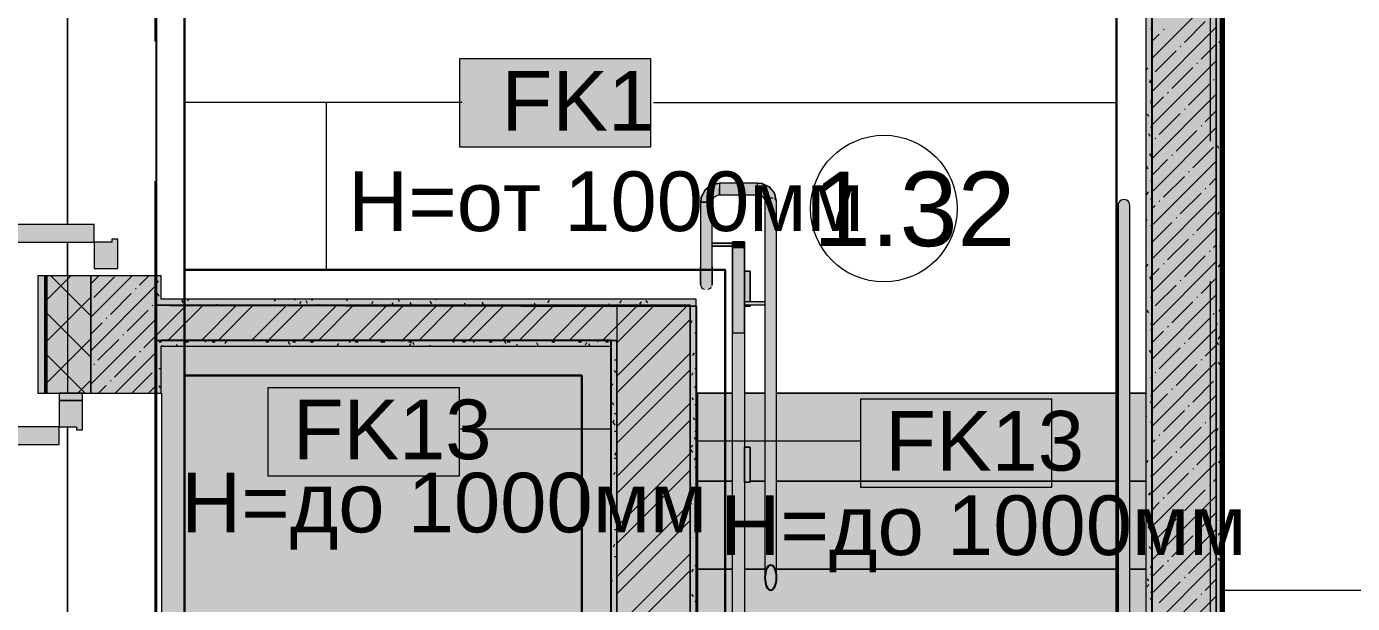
# Model space of a CAD drawing. Header units: millimetres. Extents: x -3817 to 677485, y -22715 to 103890.
# Drawn here: x -86 to 4438, y 6414 to 8381 of the extents above; entities that cross this region are included whole.
import ezdxf

# ---------------------------------------------------------------- set-up
doc = ezdxf.new("R2010")
doc.units = ezdxf.units.MM
doc.layers.add('PDF _Геометрия', color=7, linetype='Continuous', true_color=0x1d1d1d)
doc.layers.add('PDF _Сплошная заливка', color=7, linetype='Continuous', true_color=0xffffff)
doc.layers.add('PDF _Текст', color=7, linetype='Continuous')
doc.styles.add('PDF GOST-Common', font='arial.ttf')

msp = doc.modelspace()

# ---------------------------------------------------------------- hatches: boundary and pattern name
at = {"layer": 'PDF _Сплошная заливка', "transparency": 33554559}
h = msp.add_hatch(color=256, dxfattribs=at)
h.paths.add_polyline_path([(-24.7, 1658.3), (-19.6, 1658.4), (-16.7, 1661.3), (-19.7, 1661.3)], flags=0)
h.paths.add_polyline_path([(-24.7, 1631.4), (133.3, 1631.4), (133.3, 1653.4), (-24.7, 1653.4), (-24.7, 5581.4), (-46.7, 5581.4), (-46.7, 1631.4)], flags=0)
h.paths.add_polyline_path([(-46.7, 7131.3), (-24.7, 7131.3), (-24.7, 7531.4), (-46.7, 7531.4), (-46.7, 7290.4)], flags=0)
h.paths.add_polyline_path([(-19.7, 17269.3), (-19.6, 17264.3), (-16.7, 17261.3), (-16.7, 17264.3)], flags=0)
h.paths.add_polyline_path([(-46.7, 9231.3), (-24.7, 9231.3), (-24.7, 17269.3), (133.3, 17269.3), (133.3, 17291.3), (-46.7, 17291.3), (-46.7, 10383.6)], flags=0)
h = msp.add_hatch(color=256, dxfattribs=at)
h.paths.add_polyline_path([(-24.7, 1658.3), (-19.7, 1661.3), (-19.7, 5581.4), (-24.7, 5581.4), (-24.7, 1661.3)], flags=0)
h.paths.add_polyline_path([(-24.7, 7131.3), (-19.7, 7131.3), (-19.7, 7531.4), (-24.7, 7531.4), (-24.7, 7290.4)], flags=0)
h.paths.add_polyline_path([(-19.7, 9231.3), (-19.7, 10431.3), (-24.7, 10431.3), (-24.7, 9231.3)], flags=0)
h.paths.add_polyline_path([(-24.7, 12731.3), (-19.7, 12731.3), (-19.7, 14131.3), (-24.7, 14131.3), (-24.7, 13033.5)], flags=0)
h.paths.add_polyline_path([(-19.7, 15031.3), (-19.7, 17269.3), (-24.7, 17269.3), (-24.7, 15031.3)], flags=0)
h = msp.add_hatch(color=256, dxfattribs=at)
h.paths.add_polyline_path([(-19.7, 1661.3), (-16.7, 1663.1), (-16.7, 5581.4), (-19.7, 5581.4), (-19.7, 1811.3)], flags=0)
h.paths.add_polyline_path([(-16.7, 7131.3), (-16.7, 7531.4), (-19.7, 7531.4), (-19.7, 7131.3)], flags=0)
h.paths.add_polyline_path([(-16.7, 9231.3), (-16.7, 10431.3), (-19.7, 10431.3), (-19.7, 9231.3)], flags=0)
h.paths.add_polyline_path([(-16.7, 12731.3), (-16.7, 14131.3), (-19.7, 14131.3), (-19.7, 12731.3)], flags=0)
h.paths.add_polyline_path([(-19.7, 15031.3), (-16.7, 15031.3), (-16.7, 17261.3), (-19.7, 17264.3), (-19.7, 15683.4)], flags=0)
h = msp.add_hatch(color=256, dxfattribs=at)
h.paths.add_polyline_path([(133.3, 1811.3), (133.3, 5581.4), (-16.7, 5581.4), (-16.7, 1811.3)], flags=0)
h.paths.add_polyline_path([(133.3, 7131.3), (133.3, 7531.4), (-16.7, 7531.4), (-16.7, 7131.3), (105.3, 7131.3)], flags=0)
h.paths.add_polyline_path([(-16.7, 9231.3), (133.3, 9231.3), (133.3, 10431.3), (-16.7, 10431.3), (-16.7, 9639.5)], flags=0)
h.paths.add_polyline_path([(-16.7, 12731.3), (133.3, 12731.3), (133.3, 14131.3), (-16.7, 14131.3), (-16.7, 13033.5)], flags=0)
h.paths.add_polyline_path([(89, 15031.3), (133.3, 15031.3), (132.7, 17261.3), (-16.7, 17261.3), (-16.7, 15031.3)], flags=0)
h = msp.add_hatch(color=256, dxfattribs=at)
h.paths.add_polyline_path([(353.3, 1811.3), (353.3, 5581.4), (133.3, 5581.4), (133.3, 1811.3)], flags=0)
h.paths.add_polyline_path([(133.3, 7131.3), (353.3, 7131.3), (353.3, 7531.4), (133.3, 7531.4), (133.3, 7290.4)], flags=0)
h.paths.add_polyline_path([(353.3, 9231.3), (353.3, 9811.3), (133.3, 9811.3), (133.3, 9231.3), (273.6, 9231.3)], flags=0)
for points in [[(3973.3, 2031.3), (3973.3, 9811.3), (3753.3, 9811.3), (3753.3, 2031.3), (3947.7, 2031.3)], [(3745.9, 2200.9), (3753.3, 2200.9), (3753.3, 9591.3), (3733.3, 9591.3), (3733.3, 2200.9)], [(1391.6, 7971.4), (2044.7, 7971.4), (2044.7, 8271.3), (1391.6, 8271.3), (1391.6, 8263.7)], [(2278.3, 7827.6), (2408.3, 7827.9), (2408.3, 7847.6), (2278.3, 7845.6), (2278.3, 7829.8)], [(2278.3, 7807.6), (2408.3, 7809.7), (2408.3, 7827.6), (2278.3, 7827.6), (2278.3, 7807.9)], [(2213.3, 7562.6), (2233.3, 7562.6), (2233.3, 7782.6), (2213.3, 7782.6), (2213.3, 7568.1)], [(2247.4, 7562.6), (2253.3, 7562.6), (2252.6, 7782.6), (2233.3, 7782.6), (2233.3, 7562.6), (2243.3, 7562.6)], [(2433.3, 6502.6), (2435.9, 6525), (2443.3, 6541.3), (2450.3, 6546.7), (2453.3, 6547.3), (2453.3, 7796.3), (2439.1, 7793.6), (2433.8, 7789.3), (2433.3, 7787.3), (2433.3, 6510.4)], [(2473.3, 6502.6), (2471.3, 7791.2), (2461.9, 7795.4), (2453.3, 7796.3), (2453.3, 6547.3), (2460.1, 6544.6), (2467.4, 6534), (2471.3, 6521.6), (2473, 6510.4)], [(3653.1, 3292), (3668.3, 3294), (3677.6, 3306.2), (3678.3, 3311.3), (3677.6, 7776.5), (3675.6, 7781.3), (3663.4, 7790.7), (3648.3, 7788.7), (3638.9, 7776.5), (3638.3, 7771.3), (3638.9, 3306.2), (3644.1, 3297.2), (3649.6, 3294)], [(2262.9, 7637.3), (2323.3, 7638.6), (2323.3, 7642.1), (2258.3, 7640.8), (2258.3, 7637.3), (2260.5, 7637.3)], [(1928.3, 7431.3), (2178.3, 7431.3), (2178.3, 7451.3), (353.3, 7451.3), (353.3, 7431.3), (1909.6, 7431.3)], [(1909.6, 7311.3), (1928.3, 7311.3), (1928.3, 7431.3), (353.3, 7431.3), (353.3, 7311.3), (1907.3, 7311.3)], [(2178.3, 3531.3), (2178.3, 7431.3), (1928.3, 7431.3), (1928.3, 5275.6), (2044.7, 5275.6), (2044.7, 4975.6), (1928.3, 4975.6), (1928.3, 3531.3)], [(2419.1, 7437.3), (2428.3, 7438.6), (2428.3, 7442.1), (2363.3, 7440.8), (2363.3, 7437.3), (2383.3, 7437.3)], [(2419.1, 7432.5), (2428.3, 7433.8), (2428.3, 7437.3), (2363.3, 7436), (2363.3, 7432.5), (2383.3, 7432.5)], [(2323.3, 4977.3), (2363.3, 4977.3), (2363.3, 7337.3), (2323.3, 7337.3), (2323.3, 5031.3)], [(1230.3, 7291.3), (1908.3, 7291.3), (1907.3, 7311.3), (373.3, 7311.3), (374.3, 7291.3)], [(2363.3, 6827.3), (2383.3, 6827.3), (2383.3, 6947.3), (2363.3, 6947.3), (2363.3, 6831.3)], [(2453.3, 6461.2), (2453.3, 6547.3), (2446.4, 6544.6), (2439.1, 6534), (2434.8, 6519.3), (2435.9, 6488.1), (2441.4, 6470.9), (2448.5, 6462.8), (2450.1, 6461.9)]]:
    msp.add_hatch(color=256, dxfattribs=at).paths.add_polyline_path(points)
h = msp.add_hatch(color=256, dxfattribs=at)
h.paths.add_polyline_path([(225.3, 7556.4), (225.3, 7656.4), (205.3, 7656.4), (205.3, 7646.3), (145.3, 7646.3), (145.3, 7556.4)], flags=0)
h.paths.add_polyline_path([(225.3, 9106.3), (225.3, 9206.4), (145.3, 9206.4), (145.3, 9116.3), (205.3, 9116.3), (205.3, 9106.3)], flags=0)
h = msp.add_hatch(color=256, dxfattribs=at)
h.paths.add_polyline_path([(2213.9, 7782.6), (2252.6, 7782.6), (2255.1, 7794.9), (2264.7, 7804.8), (2271.6, 7808), (2278.3, 7810.3), (2276.8, 7846.9), (2259.2, 7843.2), (2238.1, 7831.8), (2219.5, 7808.2), (2214.8, 7788.3)], flags=0)
h.paths.add_polyline_path([(2267.6, 7844.1), (2267.6, 7845.3), (2268.4, 7844.2)], flags=0)
h = msp.add_hatch(color=256, dxfattribs=at)
h.paths.add_polyline_path([(2429.9, 7798.5), (2426.3, 7805.5), (2422.1, 7805.5), (2428.3, 7800)], flags=0)
h.paths.add_polyline_path([(2433.9, 7789.7), (2441.2, 7794.4), (2454.6, 7796.2), (2467.4, 7793.7), (2471.3, 7792.9), (2470.4, 7803.8), (2461.6, 7817), (2450.2, 7832.4), (2433.9, 7841.3), (2408.3, 7846.6), (2408.3, 7809.7), (2418.3, 7809.1), (2422.7, 7807.4), (2429.1, 7801.8), (2432.2, 7800), (2433.3, 7796.1), (2433.9, 7789.8)], flags=0)
h = msp.add_hatch(color=256, dxfattribs=at)
h.paths.add_polyline_path([(2323.3, 7337.3), (2363.3, 7337.3), (2363.3, 7627.3), (2323.3, 7627.3), (2323.3, 7427.3)], flags=0)
h.paths.add_polyline_path([(2326.3, 7630.3), (2360.3, 7630.3), (2360.3, 7644.3), (2326.3, 7644.3), (2326.3, 7633.7)], flags=0)
h = msp.add_hatch(color=256, dxfattribs=at)
h.paths.add_polyline_path([(2226.6, 7486.5), (2233.3, 7488.7), (2233.3, 7562.6), (2213.9, 7562.6), (2215.1, 7524.7), (2215.7, 7517.6), (2219.5, 7490.3), (2224.2, 7487.1)], flags=0)
h.paths.add_polyline_path([(2233.3, 7482.6), (2233.3, 7486.5), (2226.9, 7485.9), (2228.1, 7483.3)], flags=0)
h = msp.add_hatch(color=256, dxfattribs=at)
h.paths.add_polyline_path([(2233.3, 7482.6), (2238.4, 7483.3), (2238.4, 7486.5), (2233.3, 7486.5), (2233.3, 7483.3)], flags=0)
h.paths.add_polyline_path([(2248.5, 7492.6), (2248.5, 7498), (2249.3, 7496.2), (2248.5, 7493)], flags=0)
h.paths.add_polyline_path([(2239.9, 7486.5), (2244.8, 7487.9), (2251, 7498.7), (2251.4, 7506), (2252.4, 7521), (2251.8, 7562.6), (2233.3, 7562.6), (2233.3, 7488.7), (2239.4, 7486.6)], flags=0)
h = msp.add_hatch(color=256, dxfattribs=at)
h.paths.add_polyline_path([(2363.3, 7427.3), (2383.3, 7427.3), (2383.3, 7432.5), (2363.3, 7432.5)], flags=0)
h.paths.add_polyline_path([(2363.3, 7442.1), (2383.3, 7442.1), (2383.3, 7547.3), (2363.3, 7547.3), (2363.3, 7468.8)], flags=0)
h = msp.add_hatch(color=256, dxfattribs=at)
h.paths.add_polyline_path([(353.3, 2200.9), (373.3, 2200.9), (373.3, 5581.4), (353.3, 5581.4), (353.3, 2963.9)], flags=0)
h.paths.add_polyline_path([(373.3, 7131.3), (373.3, 7311.3), (353.3, 7311.3), (353.3, 7131.3)], flags=0)
h = msp.add_hatch(color=256, dxfattribs=at)
h.paths.add_polyline_path([(1378.1, 5331.3), (1493.5, 5331.3), (1494.2, 5395), (1508.3, 5402.8), (1527.6, 5400), (1533.5, 5389.3), (1533.5, 5331.3), (1907.3, 5331.3), (1907.3, 7290.4), (374.3, 7290.4), (374.3, 5331.3), (553.5, 5331.3), (554.2, 5395), (568.3, 5402.8), (587.6, 5400), (593.5, 5389.3), (593.5, 5331.3), (1230.3, 5331.3)], flags=0)
h.paths.add_polyline_path([(1513.5, 5381), (1523.5, 5382.5), (1518.6, 5382.2), (1515.1, 5381.4)], flags=0)
h.paths.add_polyline_path([(573.5, 5381), (583.5, 5382.5), (578.6, 5382.2), (575.1, 5381.4)], flags=0)
h.paths.add_polyline_path([(1114, 6011.3), (706.8, 6011.3), (706.8, 6311.3), (1359.9, 6311.3), (1359.9, 6011.3), (1230.3, 6011.3)], flags=0)
h = msp.add_hatch(color=256, dxfattribs=at)
h.paths.add_polyline_path([(1908.3, 3531.3), (1928.3, 3531.3), (1928.3, 4975.6), (1908.3, 4975.6), (1908.3, 3536.2)], flags=0)
h.paths.add_polyline_path([(1919, 5275.6), (1928.3, 5275.6), (1928.3, 7311.3), (1908.3, 7311.3), (1909.6, 5275.6)], flags=0)
h = msp.add_hatch(color=256, dxfattribs=at)
h.paths.add_polyline_path([(25.3, 5606.4), (105.3, 5606.4), (105.3, 5706.4), (85.3, 5706.4), (85.3, 5696.3), (25.3, 5696.3)], flags=0)
h.paths.add_polyline_path([(105.3, 7006.4), (105.3, 7106.3), (25.3, 7106.3), (25.3, 7016.3), (85.3, 7016.3), (85.3, 7006.4)], flags=0)
h = msp.add_hatch(color=256, dxfattribs=at)
h.paths.add_polyline_path([(2203.3, 6831.3), (2323.3, 6831.3), (2323.3, 7131.3), (2203.3, 7131.3)], flags=0)
h.paths.add_polyline_path([(3732.3, 6831.3), (3732.3, 7131.3), (3678.3, 7131.3), (3678.3, 6831.3)], flags=0)
h.paths.add_polyline_path([(2383.3, 6831.3), (2433.3, 6831.3), (2433.3, 7131.3), (2363.3, 7131.3), (2363.3, 6947.3), (2383.3, 6947.3), (2383.3, 6938.8)], flags=0)
h.paths.add_polyline_path([(3638.3, 6831.3), (3638.3, 7131.3), (2473.3, 7131.3), (2473.3, 6831.3), (3268.3, 6831.3)], flags=0)
h = msp.add_hatch(color=256, dxfattribs=at)
h.paths.add_polyline_path([(2203.3, 6531.3), (2323.3, 6531.3), (2323.3, 6831.3), (2203.3, 6831.3), (2203.3, 6673.8)], flags=0)
h.paths.add_polyline_path([(3732.3, 6531.3), (3732.3, 6831.3), (3678.3, 6831.3), (3678.3, 6531.3)], flags=0)
h.paths.add_polyline_path([(2363.3, 6531.3), (2433.3, 6531.3), (2433.3, 6831.3), (2383.3, 6831.3), (2383.3, 6827.3), (2363.3, 6827.3), (2363.3, 6673.8)], flags=0)
h.paths.add_polyline_path([(3638.3, 6531.3), (3638.3, 6831.3), (2473.3, 6831.3), (2473.3, 6531.3), (3268.3, 6531.3)], flags=0)
h = msp.add_hatch(color=256, dxfattribs=at)
h.paths.add_polyline_path([(3732.3, 6231.3), (3732.3, 6531.3), (3678.3, 6531.3), (3678.3, 6231.3)], flags=0)
h.paths.add_polyline_path([(2203.3, 6231.3), (2323.3, 6231.3), (2323.3, 6531.3), (2203.3, 6531.3)], flags=0)
h.paths.add_polyline_path([(2515.1, 6231.3), (2573.5, 6231.3), (2574.2, 6272.8), (2579.3, 6277.8), (2589, 6280.7), (2598.6, 6280.7), (2607.6, 6277.8), (2612.8, 6272.8), (2613.5, 6269.9), (2613.5, 6231.3), (3513.5, 6231.3), (3514.2, 6272.8), (3519.3, 6277.8), (3528.3, 6280.7), (3538.6, 6280.7), (3547.6, 6277.8), (3552.8, 6272.8), (3553.5, 6269.9), (3553.5, 6231.3), (3638.3, 6231.3), (3638.3, 6531.3), (2473.3, 6531.3), (2471.3, 6493.7), (2467.4, 6476), (2462.5, 6466.8), (2456.5, 6461.9), (2450.1, 6461.9), (2444, 6466.8), (2437.6, 6480.7), (2435, 6495.4), (2433.3, 6531.3), (2363.3, 6531.3), (2363.3, 6347.3), (2383.3, 6347.3), (2383.3, 6231.3)], flags=0)
h = msp.add_hatch(color=256, dxfattribs=at)
h.paths.add_polyline_path([(2453.3, 6461.2), (2459.6, 6463.7), (2466.3, 6473.6), (2470.6, 6488.1), (2471.8, 6502.6), (2470.6, 6525), (2463.3, 6541.3), (2456.3, 6546.7), (2453.3, 6546.6), (2453.3, 6461.9)], flags=0)
h.paths.add_polyline_path([(2471.5, 6510.4), (2471.5, 6510.4), (2471.5, 6517.9)], flags=0)

# ---------------------------------------------------------------- linework, layer by layer
msp.add_lwpolyline([(357.3, 9609.7), (3753.3, 9609.7), (3753.3, 2031.3), (357.3, 2031.3)], close=True)
msp.add_lwpolyline([(403.3, 7431.3), (2198.3, 7428.2), (2199.3, 3510.4), (1908.3, 3521.3), (1908.3, 7311.3), (373.3, 7311.3)])
at = {"layer": 'PDF _Геометрия', "color": 9, "lineweight": 9, "true_color": 0xc0c0c0}
for points in [[(3733.3, 9570.4), (3733.3, 2200.9), (3753.3, 2200.9), (3753.3, 2031.3), (353.3, 2031.3), (373.3, 2031.3), (373.3, 2200.9), (353.3, 2200.9), (353.3, 5581.4), (133.3, 5581.4), (-24.7, 5581.4), (-24.7, 1811.3), (-24.7, 1658.3), (-24.7, 1653.4), (3973.3, 1653.4), (3973.3, 1811.3), (133.3, 1811.3), (353.3, 1811.3), (3973.3, 1811.3), (3973.3, 2031.3), (3973.3, 9811.3)], [(3378.3, 2052.3), (3378.3, 2200.9), (3378.3, 2371.3), (3378.3, 2433.8), (3378.3, 2446.4), (3753.3, 2446.4), (3753.3, 9591.3), (3733.3, 9591.3), (3753.3, 9591.3), (3753.3, 2200.9), (3753.3, 2051.3), (3753.3, 2031.3), (373.3, 2031.3), (353.3, 2031.3), (353.3, 2200.9), (353.3, 5581.4), (373.3, 5581.4), (373.3, 2200.9), (373.3, 2051.3)], [(-24.7, 7531.4), (-46.7, 7531.4), (-46.7, 7131.3), (-24.7, 7131.3)], [(1908.3, 3531.3), (1908.3, 3511.3), (2198.3, 3511.3), (2198.3, 3531.3), (2198.3, 7451.3), (2178.3, 7451.3), (373.3, 7451.3), (373.3, 7531.4), (353.3, 7531.4), (353.3, 7451.3), (353.3, 7431.3), (2178.3, 7431.3), (1928.3, 7431.3), (353.3, 7431.3), (353.3, 7531.4), (133.3, 7531.4), (-24.7, 7531.4), (-24.7, 7131.3), (133.3, 7131.3), (353.3, 7131.3), (373.3, 7131.3), (373.3, 7291.3), (1908.3, 7291.3)]]:
    msp.add_lwpolyline(points, dxfattribs=at)
for points in [[(3993.3, 2061.3), (3993.3, 9604.4), (3973.3, 9604.4), (3973.3, 2061.3)], [(373.3, 7311.3), (353.3, 7311.3), (353.3, 7131.3), (353.3, 7311.3), (1928.3, 7311.3), (1908.3, 7311.3)]]:
    msp.add_lwpolyline(points, close=True, dxfattribs=at)
at = {"layer": 'PDF _Геометрия', "color": 231, "lineweight": 70, "true_color": 0xff80c0}
msp.add_lwpolyline([(3993.3, 9584.3), (3993.3, 2052.3), (3994.3, 2052.3), (3994.3, 9584.3)], close=True, dxfattribs=at)
at = {"layer": 'PDF _Геометрия', "color": 231, "lineweight": 30, "true_color": 0xff80c0}
for points in [[(453.3, 9471.3), (453.3, 2051.3)], [(3632.3, 2501.3), (3632.3, 9471.3)], [(453.3, 7551.4), (2298.3, 7551.4), (2298.3, 3411.4), (1808.3, 3411.4), (1808.3, 7191.3), (453.3, 7191.3)]]:
    msp.add_lwpolyline(points, dxfattribs=at)
at = {"layer": 'PDF _Геометрия', "color": 253, "lineweight": 9, "true_color": 0xaaaaaa}
for points in [[(-814.7, 7646.3, -0.414213), (145.3, 8606.3), (31.8, 8619.1), (-76, 8656.9), (-172.7, 8717.6), (-253.5, 8798.4), (-314.2, 8895.1), (-352, 9002.9), (-364.7, 9116.3)], [(-934.7, 7016.3, 0.414214), (25.3, 6056.3), (-67.9, 6044.1), (-154.7, 6008.1), (-229.3, 5950.9), (-286.5, 5876.4), (-322.5, 5789.5), (-334.7, 5696.3)]]:
    msp.add_lwpolyline(points, format="xyb", dxfattribs=at)
at = {"layer": 'PDF _Геометрия', "color": 116, "lineweight": 13, "true_color": 0x008040}
for points in [[(54.3, 7706.3), (54.3, 9056.4)], [(54.3, 7531.4), (54.3, 7646.3)], [(54.3, 5696.3), (54.3, 7016.3)]]:
    msp.add_lwpolyline(points, close=True, dxfattribs=at)
at = {"layer": 'PDF _Геометрия', "color": 253, "lineweight": 9, "true_color": 0xaaaaaa}
for points in [[(353.3, 8330.7), (353.3, 8965.7)], [(3953.3, 7989.8), (3953.3, 8624.8)], [(353.3, 6267), (353.3, 7854.5)], [(3953.3, 5926), (3953.3, 7513.5)], [(1230.3, 7290.4), (374.3, 7290.4)], [(1903.3, 5275.6), (1903.3, 5331.3), (1533.5, 5331.3), (1903.3, 5331.3), (1907.3, 5331.3), (1907.3, 7290.4)], [(374.3, 7131.3), (374.3, 5331.3)], [(2203.3, 7131.3), (2323.3, 7131.3), (2203.3, 7131.3), (2203.3, 6831.3), (2203.3, 6531.3), (2323.3, 6531.3), (2203.3, 6531.3), (2203.3, 6231.3), (2203.3, 5931.3), (2203.3, 5631.3), (2203.3, 5331.3), (2203.3, 5031.3), (2203.3, 4731.3), (2203.3, 4431.3), (2203.3, 4131.3), (2203.3, 3831.3), (2203.3, 3531.3), (2199.3, 3531.3)]]:
    msp.add_lwpolyline(points, dxfattribs=at)
at = {"layer": 'PDF _Геометрия', "lineweight": 9}
for points in [[(3753.3, 8272.6), (3973.3, 8492.6)], [(3753.3, 8158.5), (3973.3, 8378.5)], [(3793, 8369.4), (3795.4, 8371.8)], [(3864.3, 8326.6), (3935.6, 8397.9)], [(3753.3, 8329.6), (3778.8, 8355.1)], [(3764.5, 8226.8), (3835.8, 8298.1)], [(3850.1, 8312.4), (3852.4, 8314.7)], [(3921.4, 8269.6), (3973.3, 8321.5)], [(3753.3, 8044.5), (3973.3, 8264.5)], [(3821.6, 8169.8), (3892.8, 8241.1)], [(3907.1, 8255.3), (3909.5, 8257.7)], [(3964.1, 8198.3), (3966.5, 8200.7)], [(3753.3, 7930.4), (3973.3, 8150.4)], [(3807.3, 8155.5), (3809.7, 8157.9)], [(3878.6, 8112.8), (3949.9, 8184.1)], [(3753.3, 8101.5), (3793, 8141.3)], [(3864.3, 8098.5), (3866.7, 8100.9)], [(3778.8, 8013), (3850.1, 8084.3)], [(3935.6, 8055.8), (3973.3, 8093.4)], [(3753.3, 7816.4), (3973.3, 8036.4)], [(3835.8, 7956), (3907.1, 8027.2)], [(3921.4, 8041.5), (3923.7, 8043.9)], [(3764.5, 7998.7), (3766.9, 8001.1)], [(3892.8, 7898.9), (3964.1, 7970.2)], [(3753.3, 7873.4), (3807.3, 7927.4)], [(3753.3, 7702.3), (3973.3, 7922.3)], [(3821.6, 7941.7), (3823.9, 7944.1)], [(3878.6, 7884.7), (3881, 7887.1)], [(3793, 7799.1), (3864.3, 7870.4)], [(3935.6, 7827.7), (3938, 7830)], [(3949.9, 7841.9), (3973.3, 7865.3)], [(3753.3, 7588.3), (3973.3, 7808.3)], [(3778.8, 7784.9), (3781.2, 7787.3)], [(3850.1, 7742.1), (3921.4, 7813.4)], [(3753.3, 7759.4), (3764.5, 7770.6)], [(3907.1, 7685.1), (3973.3, 7751.3)], [(3753.3, 7645.3), (3821.6, 7713.6)], [(3753.3, 7474.2), (3973.3, 7694.2)], [(3835.8, 7727.9), (3838.2, 7730.2)], [(3807.3, 7585.3), (3878.6, 7656.6)], [(3892.8, 7670.8), (3895.2, 7673.2)], [(3864.3, 7528.3), (3935.6, 7599.6)], [(3949.9, 7613.8), (3952.2, 7616.2)], [(3964.1, 7628.1), (3973.3, 7637.2)], [(3753.3, 7360.2), (3973.3, 7580.2)], [(3753.3, 7531.3), (3778.8, 7556.8)], [(3793, 7571), (3795.4, 7573.4)], [(-16.7, 7449.6), (65, 7531.4)], [(133.3, 7395.4), (-2.7, 7531.4)], [(133.3, 7503.8), (160.8, 7531.4)], [(133.3, 7389.8), (274.9, 7531.4)], [(143.5, 7457), (214.8, 7528.3)], [(300.3, 7499.8), (331.9, 7531.4)], [(3850.1, 7514), (3852.4, 7516.4)], [(3921.4, 7471.3), (3973.3, 7523.2)], [(133.3, 7275.7), (353.3, 7495.7)], [(200.5, 7400), (271.8, 7471.3)], [(286, 7485.5), (288.4, 7487.9)], [(3753.3, 7246.1), (3973.3, 7466.1)], [(3764.5, 7428.5), (3835.8, 7499.8)], [(-16.7, 7308.2), (133.3, 7458.2)], [(314.5, 7285.9), (353.3, 7324.6), (460, 7431.3)], [(343.1, 7428.5), (345.4, 7430.9)], [(397, 7311.3), (517, 7431.3)], [(511, 7311.3), (631, 7431.3)], [(568.1, 7311.3), (688.1, 7431.3)], [(682.1, 7311.3), (802.1, 7431.3)], [(739.1, 7311.3), (859.1, 7431.3)], [(853.2, 7311.3), (973.2, 7431.3)], [(910.2, 7311.3), (1030.2, 7431.3)], [(1024.3, 7311.3), (1144.3, 7431.3)], [(1081.3, 7311.3), (1201.3, 7431.3)], [(1195.3, 7311.3), (1315.3, 7431.3)], [(1252.4, 7311.3), (1372.4, 7431.3)], [(1366.4, 7311.3), (1486.4, 7431.3)], [(1423.4, 7311.3), (1543.4, 7431.3)], [(1537.5, 7311.3), (1657.5, 7431.3)], [(1594.5, 7311.3), (1714.5, 7431.3)], [(1708.6, 7311.3), (1828.6, 7431.3)], [(1765.6, 7311.3), (1885.6, 7431.3)], [(1879.6, 7311.3), (1928.3, 7360), (1999.6, 7431.3)], [(1928.3, 7188.9), (2170.7, 7431.3)], [(1928.3, 7303), (2056.7, 7431.3)], [(3821.6, 7371.5), (3892.8, 7442.7)], [(3907.1, 7457), (3909.5, 7459.4)], [(133.3, 7253.9), (-16.7, 7403.9)], [(133.3, 7161.7), (353.3, 7381.7)], [(186.2, 7385.7), (188.6, 7388.1)], [(257.5, 7342.9), (328.8, 7414.2)], [(1928.3, 7131.9), (2178.3, 7381.9)], [(3878.6, 7314.4), (3949.9, 7385.7)], [(3964.1, 7400), (3966.5, 7402.3)], [(133.3, 7332.7), (172, 7371.5)], [(243.3, 7328.7), (245.6, 7331.1)], [(3753.3, 7132.1), (3973.3, 7352.1)], [(3753.3, 7303.2), (3793, 7342.9)], [(3807.3, 7357.2), (3809.7, 7359.6)], [(-16.7, 7166.8), (133.3, 7316.8)], [(157.7, 7243.2), (229, 7314.4)], [(3778.8, 7214.6), (3850.1, 7285.9)], [(3864.3, 7300.2), (3866.7, 7302.5)], [(3935.6, 7257.4), (3973.3, 7295.1)], [(114.4, 7131.3), (-16.7, 7262.5)], [(214.8, 7186.1), (286, 7257.4)], [(217, 7131.3), (353.3, 7267.6)], [(300.3, 7271.7), (302.7, 7274)], [(1928.3, 7017.8), (2178.3, 7267.8)], [(3753.3, 7018), (3973.3, 7238)], [(3921.4, 7243.2), (3923.7, 7245.5)], [(143.5, 7228.9), (145.8, 7231.3)], [(274, 7131.3), (343.1, 7200.4)], [(1928.3, 6960.8), (2178.3, 7210.8)], [(3764.5, 7200.4), (3766.9, 7202.8)], [(3835.8, 7157.6), (3907.1, 7228.9)], [(89.3, 7131.3), (133.3, 7175.4)], [(160, 7131.3), (186.2, 7157.6)], [(200.5, 7171.9), (202.9, 7174.2)], [(331, 7131.3), (353.3, 7153.6)], [(3892.8, 7100.6), (3964.1, 7171.9)], [(3753.3, 7075.1), (3807.3, 7129.1)], [(3753.3, 6904), (3973.3, 7124)], [(3821.6, 7143.4), (3823.9, 7145.7)], [(1928.3, 6846.8), (2178.3, 7096.8)], [(3793, 7000.8), (3864.3, 7072.1)], [(3878.6, 7086.3), (3881, 7088.7)], [(3949.9, 7043.6), (3973.3, 7067)], [(1928.3, 6789.7), (2178.3, 7039.7)], [(3850.1, 6943.8), (3921.4, 7015.1)], [(3935.6, 7029.3), (3938, 7031.7)], [(3753.3, 6789.9), (3973.3, 7009.9)], [(3753.3, 6961), (3764.5, 6972.3)], [(3778.8, 6986.5), (3781.2, 6988.9)], [(1928.3, 6675.7), (2178.3, 6925.7)], [(3835.8, 6929.5), (3838.2, 6931.9)], [(3907.1, 6886.7), (3973.3, 6952.9)], [(3753.3, 6847), (3821.6, 6915.3)], [(3753.3, 6675.9), (3973.3, 6895.9)], [(1928.3, 6618.7), (2178.3, 6868.7)], [(3807.3, 6787), (3878.6, 6858.2)], [(3892.8, 6872.5), (3895.2, 6874.9)], [(3964.1, 6829.7), (3973.3, 6838.9)], [(3864.3, 6729.9), (3935.6, 6801.2)], [(3949.9, 6815.5), (3952.2, 6817.8)], [(1928.3, 6504.6), (2178.3, 6754.6)], [(3753.3, 6561.8), (3973.3, 6781.8)], [(3753.3, 6732.9), (3778.8, 6758.4)], [(3793, 6772.7), (3795.4, 6775.1)], [(1928.3, 6447.6), (2178.3, 6697.6)], [(3764.5, 6630.1), (3835.8, 6701.4)], [(3850.1, 6715.7), (3852.4, 6718)], [(3921.4, 6672.9), (3973.3, 6724.8)], [(3753.3, 6447.8), (3973.3, 6667.8)], [(3907.1, 6658.7), (3909.5, 6661)], [(3821.6, 6573.1), (3892.8, 6644.4)], [(1928.3, 6333.5), (2178.3, 6583.5)], [(3807.3, 6558.9), (3809.7, 6561.2)], [(3878.6, 6516.1), (3949.9, 6587.4)], [(3964.1, 6601.6), (3966.5, 6604)], [(1928.3, 6276.5), (2178.3, 6526.5)], [(3753.3, 6333.7), (3973.3, 6553.7)], [(3753.3, 6504.8), (3793, 6544.6)], [(3778.8, 6416.3), (3850.1, 6487.6)], [(3864.3, 6501.8), (3866.7, 6504.2)], [(3935.6, 6459.1), (3973.3, 6496.7)], [(3753.3, 6219.7), (3973.3, 6439.7)], [(3835.8, 6359.3), (3907.1, 6430.6)], [(3921.4, 6444.8), (3923.7, 6447.2)]]:
    msp.add_lwpolyline(points, dxfattribs=at)
at = {"layer": 'PDF _Геометрия', "color": 253, "lineweight": 9, "true_color": 0x9b9b9b}
for points in [[(3748.5, 8373.1), (3753.3, 8373.1)], [(3992.3, 8375.5), (3987.3, 8366.8)], [(3988.2, 8321), (3983.2, 8329.7)], [(3753.3, 8301.2), (3752.7, 8302.2)], [(3738.4, 8240.5), (3733.4, 8231.8)], [(3992.3, 8251.2), (3993.3, 8251.2)], [(3749.6, 8198.9), (3744.5, 8190.2)], [(3748.5, 8190.2), (3753.3, 8190.2)], [(3993.3, 8194.3), (3990.3, 8189.1)], [(3993.3, 8190.3), (3991.3, 8193.6)], [(3992.3, 8190.2), (3993.3, 8190.2)], [(3748.5, 8129.3), (3753.3, 8129.3)], [(3753.3, 8118.3), (3749.7, 8124.5)], [(3974.1, 8101.6), (3973.3, 8103)], [(3992.3, 8098.8), (3993.3, 8098.8)], [(3743.6, 8074.1), (3738.5, 8082.8)], [(3747.6, 8006.1), (3742.6, 8014.8)], [(3748.5, 8037.8), (3753.3, 8037.8)], [(3982.2, 7965.6), (3977.2, 7974.3)], [(3751.7, 7938.1), (3746.7, 7946.8)], [(3993.3, 7950.4), (3989.2, 7943.3)], [(3740.6, 7896.4), (3735.5, 7905.1)], [(3992.3, 7915.9), (3993.3, 7915.9)], [(3748.5, 7854.9), (3753.3, 7854.9)], [(3992.3, 7854.9), (3993.3, 7854.9)], [(3733.5, 7786.8), (3733.3, 7787.2)], [(3740.3, 7817.1), (3735.3, 7808.4)], [(3748.5, 7794), (3753.3, 7794)], [(3981.9, 7748), (3976.9, 7739.2)], [(3992.3, 7763.5), (3993.3, 7763.5)], [(3737.6, 7718.7), (3733.3, 7726.2)], [(3748.5, 7702.5), (3753.3, 7702.5)], [(3753.3, 7630.6), (3751.9, 7633)], [(3989, 7638.3), (3984, 7629.6)], [(3739.2, 7571.3), (3734.2, 7562.6)], [(3984.9, 7570.3), (3979.9, 7561.5)], [(3991.5, 7583.8), (3986.5, 7592.5)], [(3992.3, 7580.6), (3993.3, 7580.6)], [(362.9, 7514.5), (357.8, 7505.8)], [(362.3, 7529.8), (361.4, 7531.4)], [(3750.4, 7529.7), (3745.3, 7521)], [(3748.5, 7519.7), (3753.3, 7519.7)], [(3993.3, 7519.7), (3990.5, 7524.4)], [(3993.3, 7523.7), (3991.1, 7519.9)], [(3992.3, 7519.7), (3993.3, 7519.7)], [(366.4, 7461.8), (361.4, 7470.5)], [(396.8, 7451.3), (395.4, 7449)], [(408, 7450.6), (407.6, 7451.3)], [(449.7, 7439.4), (444.7, 7448.2)], [(467.2, 7451.3), (463.4, 7444.9)], [(562.9, 7434.3), (561.2, 7431.3)], [(763.5, 7444.6), (759.6, 7451.3)], [(831.5, 7448.7), (830, 7451.3)], [(850.2, 7444.3), (845.2, 7435.6)], [(873.1, 7437.5), (868.1, 7446.3)], [(889.5, 7451.3), (886.9, 7446.8)], [(911.9, 7431.3), (909.7, 7435.1)], [(1009.2, 7445.7), (1005.9, 7451.3)], [(1054.3, 7432.1), (1053.9, 7431.3)], [(1096, 7443.2), (1091, 7434.5)], [(1164, 7439.2), (1159.5, 7431.3)], [(1186.9, 7442.7), (1181.9, 7451.3)], [(1228.5, 7431.6), (1223.5, 7440.3)], [(1296.6, 7435.7), (1291.5, 7444.4)], [(1311.8, 7451.3), (1310.3, 7448.7)], [(1334.2, 7431.3), (1333.2, 7433.2)], [(1409.7, 7438.1), (1405.9, 7431.3)], [(1474.3, 7432.7), (1469.2, 7441.4)], [(1477.8, 7434), (1476.3, 7431.3)], [(1651, 7431.3), (1646.9, 7438.4)], [(1697.1, 7448.1), (1692.1, 7439.4)], [(1734.2, 7451.3), (1733.7, 7450.6)], [(1901.2, 7435.9), (1898.6, 7431.3)], [(1942.9, 7447), (1937.8, 7438.3)], [(1992.1, 7450.1), (1991.4, 7451.3)], [(2010.9, 7442.9), (2005.9, 7434.2)], [(2033.8, 7438.9), (2028.7, 7447.6)], [(2194, 7428.2), (2198.3, 7428.2)], [(3748.5, 7458.7), (3753.3, 7458.7)], [(3992.3, 7428.2), (3993.3, 7428.2)], [(2184.5, 7377.9), (2179.5, 7369.2)], [(3742.8, 7405), (3737.7, 7413.7)], [(3753.3, 7412.8), (3752.4, 7411.3)], [(3988.5, 7406.1), (3983.5, 7414.8)], [(2194, 7336.8), (2198.3, 7336.8)], [(3753.3, 7351.9), (3748.3, 7343.3)], [(3748.5, 7367.3), (3753.3, 7367.3)], [(3977.3, 7364.4), (3973.3, 7371.5)], [(365.2, 7306.3), (373.3, 7306.3), (375.2, 7306.3)], [(373.3, 7288.7), (372, 7286.5)], [(377, 7295.2), (374.8, 7291.3)], [(429.6, 7291.3), (426.4, 7296.8)], [(456.6, 7306.3), (466.7, 7306.3)], [(527.1, 7311.3), (523.3, 7304.7)], [(548.1, 7306.3), (558.1, 7306.3)], [(596.3, 7309.4), (591.3, 7300.6)], [(730.9, 7306.3), (741, 7306.3)], [(771.6, 7308.6), (770, 7311.3)], [(813.3, 7297.4), (808.2, 7306.1)], [(822.4, 7306.3), (832.4, 7306.3)], [(883.3, 7306.3), (893.4, 7306.3)], [(978.1, 7300.1), (973.1, 7291.4)], [(1019.8, 7311.3), (1014.8, 7302.5)], [(1035.7, 7306.3), (1045.8, 7306.3)], [(1127, 7302.6), (1122, 7311.3)], [(1125.4, 7311.3), (1124.4, 7309.6)], [(1127.2, 7306.3), (1137.2, 7306.3)], [(1195.1, 7306.7), (1192.4, 7311.3)], [(1218.6, 7306.3), (1228.7, 7306.3)], [(1223.9, 7299), (1219.5, 7291.3)], [(1236.7, 7295.5), (1231.7, 7304.2)], [(1274.3, 7291.3), (1273.3, 7293.1)], [(1291.9, 7294.9), (1289.9, 7291.3)], [(1372.8, 7303.7), (1368.3, 7311.3)], [(1371.8, 7311.3), (1370.2, 7308.5)], [(1401.5, 7306.3), (1411.6, 7306.3)], [(1442.2, 7311.3), (1438.2, 7304.4)], [(1492.9, 7306.3), (1503, 7306.3)], [(1537.6, 7293.8), (1536.2, 7291.3)], [(1550.5, 7300.7), (1545.4, 7309.4)], [(1553.9, 7306.3), (1564, 7306.3)], [(1591, 7291.3), (1587.1, 7298.2)], [(1660.1, 7293.6), (1655.1, 7302.3)], [(1706.3, 7306.3), (1716.4, 7306.3)], [(1797.7, 7306.3), (1807.8, 7306.3)], [(1825, 7303.9), (1820, 7295.2)], [(1837.4, 7291.3), (1832.8, 7299.3)], [(1864.5, 7311.3), (1861.6, 7306.3)], [(1889.2, 7306.3), (1899.2, 7306.3)], [(3981.4, 7296.4), (3976.4, 7305.1)], [(3983.8, 7324.5), (3978.8, 7315.8)], [(1919.7, 7245.3), (1928.3, 7245.3)], [(1928.3, 7238.9), (1925.6, 7234.2)], [(2191.6, 7268.2), (2186.6, 7259.5)], [(3750.9, 7268.9), (3745.9, 7277.6)], [(3993.3, 7279.9), (3990, 7274.2)], [(3992.3, 7245.3), (3993.3, 7245.3)], [(365.2, 7214.9), (373.3, 7214.9)], [(1925.2, 7200.3), (1920.2, 7209)], [(2187.5, 7200.2), (2182.5, 7191.5)], [(2194, 7214.9), (2198.3, 7214.9)], [(3985.5, 7228.4), (3980.5, 7237.1)], [(371.6, 7148), (366.6, 7156.7)], [(1914, 7158.6), (1909, 7167.3)], [(2198.3, 7157.9), (2193.6, 7149.8)], [(2198.3, 7154), (2196.4, 7157.3)], [(3748.5, 7184.4), (3753.3, 7184.4)], [(3974.3, 7186.7), (3973.3, 7188.6)], [(3992.3, 7184.4), (3993.3, 7184.4)], [(2190.3, 7106.9), (2185.2, 7115.6)], [(3752.3, 7106.3), (3747.2, 7097.6)], [(3748.5, 7123.4), (3753.3, 7123.4)], [(1918.1, 7090.6), (1913.1, 7099.3)], [(1919.7, 7062.5), (1928.3, 7062.5)], [(2194, 7092.9), (2198.3, 7092.9)], [(3992.3, 7092.9), (3993.3, 7092.9)], [(1918.4, 7038.8), (1913.3, 7030.1)], [(1922.2, 7022.6), (1917.2, 7031.3)], [(2194.3, 7038.9), (2189.3, 7047.6)], [(3736.8, 7049.6), (3733.3, 7055.6)], [(3748.5, 7032), (3753.3, 7032)], [(1911, 6980.9), (1908.3, 6985.8)], [(1919.7, 7001.5), (1928.3, 7001.5)], [(2198.3, 6971.1), (2193.4, 6979.6)], [(2194, 7001.5), (2198.3, 7001.5)], [(3978.7, 7010.8), (3973.6, 7002)], [(1925.4, 6929.2), (1920.4, 6920.4)], [(2186.4, 6954.5), (2181.4, 6945.7)], [(2187.3, 6929.2), (2182.2, 6937.9)], [(3974.6, 6942.7), (3973.3, 6940.4)], [(3990.7, 6914.6), (3985.7, 6923.3)], [(1919.7, 6910.1), (1928.3, 6910.1)], [(2197.6, 6912.8), (2192.5, 6904.1)], [(2194, 6879.6), (2198.3, 6879.6)], [(3740, 6902.2), (3735, 6893.5)], [(3985.7, 6901.1), (3980.7, 6892.4)], [(3992.3, 6910.1), (3993.3, 6910.1)], [(1921.3, 6861.1), (1916.3, 6852.4)], [(3748.5, 6849.1), (3753.3, 6849.1)], [(3992.3, 6849.1), (3993.3, 6849.1)], [(1928.3, 6812.1), (1927.5, 6810.8)], [(2180.2, 6819.6), (2178.3, 6822.9)], [(3747.1, 6792.5), (3742, 6783.8)], [(3748.5, 6788.1), (3753.3, 6788.1)], [(2184.3, 6751.5), (2179.2, 6760.2)], [(2194, 6757.7), (2198.3, 6757.7)], [(3992.3, 6757.7), (3993.3, 6757.7)], [(1919.7, 6727.2), (1928.3, 6727.2)], [(1927.4, 6708.8), (1922.4, 6717.5)], [(3743, 6724.5), (3738, 6715.8)], [(3748.5, 6696.7), (3753.3, 6696.7)], [(3753.3, 6716.2), (3752.2, 6718.1)], [(3976.5, 6695.2), (3973.3, 6700.9)], [(3973.5, 6697), (3973.3, 6696.6)], [(1919.7, 6666.2), (1928.3, 6666.2)], [(2194, 6666.2), (2198.3, 6666.2)], [(3746, 6667.8), (3741, 6676.5)], [(3753.3, 6681.3), (3749.1, 6674.1)], [(3984.6, 6655.3), (3979.6, 6646.6)], [(1920.3, 6615.4), (1915.2, 6606.7)], [(2181.2, 6640.7), (2178.3, 6635.6)], [(3750.1, 6599.7), (3745.1, 6608.4)], [(3993.3, 6609.3), (3990.8, 6605)], [(1919.7, 6574.8), (1928.3, 6574.8)], [(1928.3, 6568.3), (1926.4, 6565)], [(3984.7, 6559.2), (3979.7, 6567.9)], [(3992.3, 6574.8), (3993.3, 6574.8)], [(2188.3, 6531), (2183.3, 6522.3)], [(2194, 6544.3), (2198.3, 6544.3)], [(3753.3, 6533.3), (3749.2, 6540.4)], [(1913.2, 6489.5), (1908.3, 6498.1)], [(3741.9, 6478.7), (3736.9, 6470)], [(3743.1, 6490.1), (3738, 6498.8)], [(3748.5, 6513.8), (3753.3, 6513.8)], [(3992.3, 6513.8), (3993.3, 6513.8)], [(2189.5, 6437.8), (2184.4, 6446.5)], [(3753.1, 6437.1), (3748, 6428.4)], [(3748.5, 6452.9), (3753.3, 6452.9)], [(2194, 6422.4), (2198.3, 6422.4)], [(3992.3, 6422.4), (3993.3, 6422.4)]]:
    msp.add_lwpolyline(points, dxfattribs=at)
at = {"layer": 'PDF _Геометрия', "color": 7, "lineweight": 9}
for points in [[(2044.7, 8271.3), (1391.6, 8271.3), (1391.6, 7971.4), (2044.7, 7971.4)], [(2215.9, 7782.6), (2219.1, 7782.6), (2223.3, 7782.6), (2228.1, 7782.6), (2233.3, 7782.6), (2238.4, 7782.6), (2243.3, 7782.6), (2247.4, 7782.6), (2243.3, 7782.6), (2238.4, 7782.6), (2233.3, 7782.6), (2228.1, 7782.6), (2223.3, 7782.6), (2219.1, 7782.6)], [(2253.3, 7632.3), (2258.3, 7632.3), (2323.3, 7632.3), (2258.3, 7632.3)], [(2258.3, 7642.3), (2323.3, 7642.3), (2258.3, 7642.3), (2254.7, 7642.3)], [(2360.3, 7630.3), (2326.3, 7630.3), (2326.3, 7644.3), (2360.3, 7644.3)], [(133.3, 7131.3), (133.3, 7531.4)], [(2383.3, 7433), (2383.3, 7427.3), (2363.3, 7427.3), (2363.3, 7547.3), (2383.3, 7547.3), (2363.3, 7547.3), (2363.3, 7427.3), (2383.3, 7427.3)], [(2383.3, 7547.3), (2383.3, 7441.4)], [(1391, 7149.9), (737.8, 7149.9), (737.8, 6849.9), (1391, 6849.9)], [(3412.3, 7110.9), (2759.2, 7110.9), (2759.2, 6810.9), (3412.3, 6810.9)], [(2383.3, 6947.3), (2383.3, 6827.3), (2363.3, 6827.3), (2363.3, 6947.3), (2383.3, 6947.3), (2363.3, 6947.3), (2363.3, 6827.3), (2383.3, 6827.3)]]:
    msp.add_lwpolyline(points, close=True, dxfattribs=at)
for points in [[(1400.1, 8122.3), (453.3, 8122.3)], [(936.7, 8122.3), (936.7, 7551.4)], [(2053.3, 8122.3), (3632.3, 8122.3)], [(2473.3, 7787.3), (2467, 7813.1), (2449.8, 7833.7), (2424.4, 7845.7), (2408.3, 7847.6), (2278.3, 7847.6), (2250.4, 7841.3), (2227.9, 7823.7), (2215.2, 7798.1), (2213.3, 7782.6)], [(2278.3, 7846.1), (2250.7, 7839.8), (2228.7, 7822.2), (2216.4, 7796.8), (2214.8, 7782.6)], [(2278.3, 7846.9), (2278.3, 7847.6), (2278.3, 7847.1), (2278.3, 7845.6), (2278.3, 7843.2), (2278.3, 7840.1), (2278.3, 7836.3), (2278.3, 7832), (2278.3, 7827.6), (2278.3, 7822.4), (2278.3, 7817.6), (2278.3, 7813.4), (2278.3, 7810.3), (2278.3, 7808.3), (2278.3, 7810.3), (2278.3, 7813.4), (2278.3, 7817.6), (2278.3, 7822.4), (2278.3, 7827.6)], [(2408.3, 7847.6), (2408.3, 7847.6)], [(2408.3, 7847.6), (2408.3, 7846.9)], [(2408.3, 7809.7), (2408.3, 7812.1), (2408.3, 7815.4), (2408.3, 7819.2), (2408.3, 7823.4), (2408.3, 7827.9), (2408.3, 7832.3), (2408.3, 7836.5), (2408.3, 7840.9), (2408.3, 7844.3), (2408.3, 7846.6)], [(2471.8, 7787.3), (2465.6, 7812.7), (2448.3, 7833), (2423.1, 7844.5), (2408.3, 7846.1)], [(2253.3, 7562.6), (2253.3, 7782.6), (2252.6, 7782.6), (2250.6, 7782.6), (2247.4, 7782.6), (2243.3, 7782.6), (2238.4, 7782.6), (2233.3, 7782.6), (2238.1, 7782.6), (2242.5, 7782.6), (2246.3, 7782.6), (2249.3, 7782.6), (2246.3, 7782.6), (2242.5, 7782.6), (2238.1, 7782.6), (2233.3, 7782.6), (2228.5, 7782.6), (2224, 7782.6), (2220.2, 7782.6), (2217.2, 7782.6), (2220.2, 7782.6), (2224, 7782.6), (2228.5, 7782.6), (2233.3, 7782.6), (2228.1, 7782.6), (2223.3, 7782.6), (2219.1, 7782.6), (2215.9, 7782.6), (2213.9, 7782.6), (2213.3, 7782.6), (2213.3, 7562.6)], [(2247.4, 7782.6), (2243.3, 7782.6), (2238.4, 7782.6), (2233.3, 7782.6), (2228.1, 7782.6), (2223.3, 7782.6), (2219.1, 7782.6), (2215.9, 7782.6)], [(2253.3, 7782.6), (2259.4, 7799), (2274.7, 7807.3), (2278.3, 7807.6), (2408.3, 7807.6), (2424, 7803), (2432.5, 7792.3), (2433.3, 7787.3)], [(2408.3, 7817.6), (2408.3, 7815.4)], [(2408.3, 7810.3), (2408.3, 7808.3), (2408.3, 7807.6)], [(2408.3, 7807.6), (2408.3, 7808)], [(2435.2, 7791.2), (2433.8, 7789.3), (2433.3, 7787.3), (2433.3, 6502.6)], [(2440.8, 7794.3), (2438.5, 7793.3)], [(2448.1, 7795.9), (2444.6, 7795.4)], [(2458.4, 7796), (2453.3, 7796.3), (2448.1, 7796)], [(2457.7, 7796.1), (2453.3, 7796.3), (2448.8, 7796.1)], [(2461.9, 7795.4), (2458.4, 7795.9)], [(2468.9, 7792.9), (2466.6, 7793.9)], [(2473.3, 6502.6), (2473.3, 7787.3), (2472.8, 7789.3), (2471.3, 7791.2)], [(3678.3, 3311.3), (3678.3, 7771.3), (3677.6, 7776.5), (3675.6, 7781.3), (3672.4, 7785.5), (3668.3, 7788.7), (3663.4, 7790.7), (3658.3, 7791.3), (3653.1, 7790.7), (3648.3, 7788.7), (3644.1, 7785.5), (3640.9, 7781.3), (3638.9, 7776.5), (3638.3, 7771.3), (3638.3, 3311.3)], [(2323.3, 4932.6), (2323.3, 7332.6), (2323.3, 7627.3), (2363.3, 7627.3), (2363.3, 7647.3), (2323.3, 7647.3)], [(2363.3, 7647.3), (2323.3, 7647.3), (2363.3, 7647.3)], [(2323.3, 4977.3), (2323.3, 7337.3), (2363.3, 7337.3), (2363.3, 7647.3), (2363.3, 7547.3)], [(2326.3, 7647.3), (2360.3, 7647.3), (2326.3, 7647.3)], [(2323.3, 7627.3), (2323.3, 7337.3)], [(2227.2, 7485.1), (2218.9, 7488.6), (2213.3, 7502.6), (2213.3, 7508.9), (2213.3, 7526.4), (2213.3, 7551.4), (2213.3, 7562.6), (2213.3, 7535.9), (2213.3, 7514.8), (2213.3, 7503.6), (2213.3, 7502.6)], [(2253.3, 7502.6), (2253.3, 7508.9), (2253.3, 7526.4), (2253.3, 7551.4), (2253.3, 7562.6), (2253.3, 7535.9), (2253.3, 7514.8), (2253.3, 7503.6), (2253.3, 7502.6), (2251.1, 7497.6)], [(-19.7, 7531.4), (-19.7, 7131.3)], [(-16.7, 7531.4), (-16.7, 7131.3)], [(54.3, 7531.4), (54.3, 7131.3)], [(2215.6, 7504.8), (2214.8, 7502.6)], [(2249.3, 7493.2), (2247.2, 7488.3), (2239.2, 7485)], [(353.3, 7431.3), (353.3, 7311.3)], [(1928.3, 7431.3), (1928.3, 7311.3), (1928.3, 5275.6), (1928.3, 7311.3)], [(1928.3, 3531.3), (1928.3, 4975.6), (1928.3, 3531.3), (2178.3, 3531.3), (2178.3, 7431.3), (2178.3, 3531.3)], [(2434, 7442.3), (2428.3, 7442.3), (2363.3, 7442.3)], [(2363.3, 7432.5), (2363.3, 7432.3), (2363.3, 7432.5), (2363.3, 7433), (2363.3, 7433.8), (2363.3, 7434.8), (2363.3, 7436), (2363.3, 7437.3), (2363.3, 7438.6), (2363.3, 7439.8), (2363.3, 7440.8), (2363.3, 7441.6), (2363.3, 7442.1), (2363.3, 7442.3), (2363.3, 7442.1)], [(2363.3, 7432.3), (2428.3, 7432.3), (2431.8, 7432.3), (2434, 7432.3)], [(2363.3, 7427.3), (2363.3, 7332.6), (2363.3, 6947.3)], [(2363.3, 7337.3), (2363.3, 4977.3)], [(1908.3, 7290.4), (1908.3, 5275.6)], [(1907.8, 7008), (1391, 7008)], [(2198.8, 6969), (2759.2, 6969)], [(2363.3, 6827.3), (2363.3, 6347.3)], [(3993.8, 6459.2), (4593.6, 6459.2)]]:
    msp.add_lwpolyline(points, dxfattribs=at)
at = {"layer": 'PDF _Геометрия', "color": 253, "lineweight": 13, "true_color": 0xaaaaaa}
for points in [[(-814.7, 7646.3), (145.3, 7646.3), (145.3, 7706.3), (-814.7, 7706.3)], [(145.3, 7646.3), (145.3, 7556.4), (225.3, 7556.4), (225.3, 7656.4), (205.3, 7656.4), (205.3, 7646.3)], [(105.3, 7106.3), (105.3, 7131.3), (25.3, 7131.3), (25.3, 7106.3)], [(25.3, 7016.3), (85.3, 7016.3), (85.3, 7006.4), (105.3, 7006.4), (105.3, 7106.3), (25.3, 7106.3)], [(-934.7, 7016.3), (-934.7, 6956.3), (25.3, 6956.3), (25.3, 7016.3)]]:
    msp.add_lwpolyline(points, close=True, dxfattribs=at)
at = {"layer": 'PDF _Геометрия', "color": 7, "lineweight": 20}
for points in [[(2323.3, 7647.3), (2363.3, 7647.3), (2363.3, 7627.3), (2323.3, 7627.3)], [(2360.3, 7644.3), (2326.3, 7644.3), (2326.3, 7630.3), (2360.3, 7630.3)]]:
    msp.add_lwpolyline(points, close=True, dxfattribs=at)
at = {"layer": 'PDF _Геометрия', "color": 253, "lineweight": 9, "true_color": 0xaaaaaa}
for points in [[(2363.3, 7131.3), (2433.7, 7131.3)], [(2472.9, 7131.3), (3638.3, 7131.3)], [(3678.3, 7131.3), (3732.3, 7131.3)], [(2203.3, 6831.3), (2323.3, 6831.3)], [(2383.3, 6831.3), (2433.6, 6831.3)], [(2472.9, 6831.3), (3638.3, 6831.3)], [(3678.3, 6831.3), (3732.3, 6831.3)], [(2363.3, 6531.3), (2433.6, 6531.3)], [(2473, 6531.3), (3638.3, 6531.3)], [(3678.3, 6531.3), (3732.3, 6531.3)]]:
    msp.add_lwpolyline(points, close=True, dxfattribs=at)
at = {"layer": 'PDF _Геометрия', "color": 7, "lineweight": 9}
msp.add_circle((2839.2, 7760.4), 250, dxfattribs=at)
msp.add_circle((2839.2, 7760.4), 250, dxfattribs=at)
at = {"layer": 'PDF _Геометрия', "color": 7, "lineweight": 20}
for major_axis, ratio, start_param, end_param in [((0, 41.4), 0.447222, 6.283131, 12.566316), ((0, 44.7), 0.447209, 1.72600735941877e-05, 6.283202567253179)]:
    msp.add_ellipse((2453.3, 6502.6), major_axis=major_axis, ratio=ratio, start_param=start_param, end_param=end_param, dxfattribs=at)
at = {"layer": 'PDF _Сплошная заливка', "lineweight": 35, "transparency": 33554559}
for points in [[(3993.3, 2061.3), (3993.3, 9604.4), (3973.3, 2061.3), (3973.3, 9604.4)], [(2427.9, 7800), (2419.1, 7806.8), (2427.7, 7800.1), (2419.3, 7805.5)], [(2425.9, 7805.6), (2421.8, 7807.8), (2423.8, 7806)], [(145.3, 7646.3), (145.3, 7706.3), (-814.7, 7646.3), (-814.7, 7706.3)], [(2363.3, 7627.3), (2363.3, 7647.3), (2323.3, 7627.3), (2323.3, 7647.3)], [(2253.4, 7633.2), (2258.3, 7636), (2253.4, 7633.8), (2253.6, 7636)], [(2253.8, 7637.3), (2256.1, 7639.8), (2253.8, 7637.4), (2253.5, 7639.8)], [(2323.3, 7632.5), (2323.3, 7637.3), (2258.3, 7632.5), (2258.3, 7636)], [(2326.3, 7630.3), (2326.3, 7644.3), (2360.3, 7630.3), (2360.3, 7644.3)], [(373.3, 7451.3), (373.3, 7531.4), (353.3, 7451.3), (353.3, 7531.4)], [(2213.3, 7531.8), (2213.7, 7537.5), (2213.3, 7535)], [(2198.3, 3531.3), (2198.3, 7451.3), (2178.3, 3531.3), (2178.3, 7451.3)], [(2432.8, 7437.3), (2432.1, 7440.8), (2428.3, 7438.6)], [(2433.2, 7433.2), (2432.5, 7437.2), (2432.2, 7433.8), (2430.4, 7434.8)], [(25.3, 7106.3), (105.3, 7108.4), (25.3, 7131.3), (105.3, 7131.3)], [(25.3, 6956.3), (25.3, 7016.3), (-934.7, 6956.3), (-934.7, 7016.3)]]:
    msp.add_solid(points, dxfattribs=at)
at = {"layer": 'PDF _Сплошная заливка', "lineweight": 9, "transparency": 33554559}
for points in [[(1391, 7149.9), (737.8, 7149.9), (1391, 6849.9), (737.8, 6849.9)], [(3412.3, 7110.9), (2759.2, 7110.9), (3412.3, 6810.9), (2759.2, 6810.9)]]:
    msp.add_solid(points, dxfattribs=at)

# ---------------------------------------------------------------- texts
at = {"layer": 'PDF _Текст', "color": 250, "true_color": 0x3c3c3c, "attachment_point": 4, "style": 'PDF GOST-Common'}
for s, insert, char_height in [('FK1', (1535, 8127.9), 203.2), ('Н=от 1000мм', (1011.2, 7784), 203.2), ('1.32', (2597.3, 7757.6), 254), ('Н=до 1000мм', (441.5, 6728.9), 203.2), ('Н=до 1000мм', (2281.3, 6651.6), 203.2)]:
    msp.add_mtext(s, dxfattribs=dict(at, insert=insert, char_height=char_height))
at = {"layer": 'PDF _Текст', "char_height": 203.2, "attachment_point": 4, "style": 'PDF GOST-Common'}
for insert in [(822.4, 7006.4), (2843.8, 6967.5)]:
    msp.add_mtext('FK13', dxfattribs=dict(at, insert=insert))

doc.saveas('drawing.dxf')
